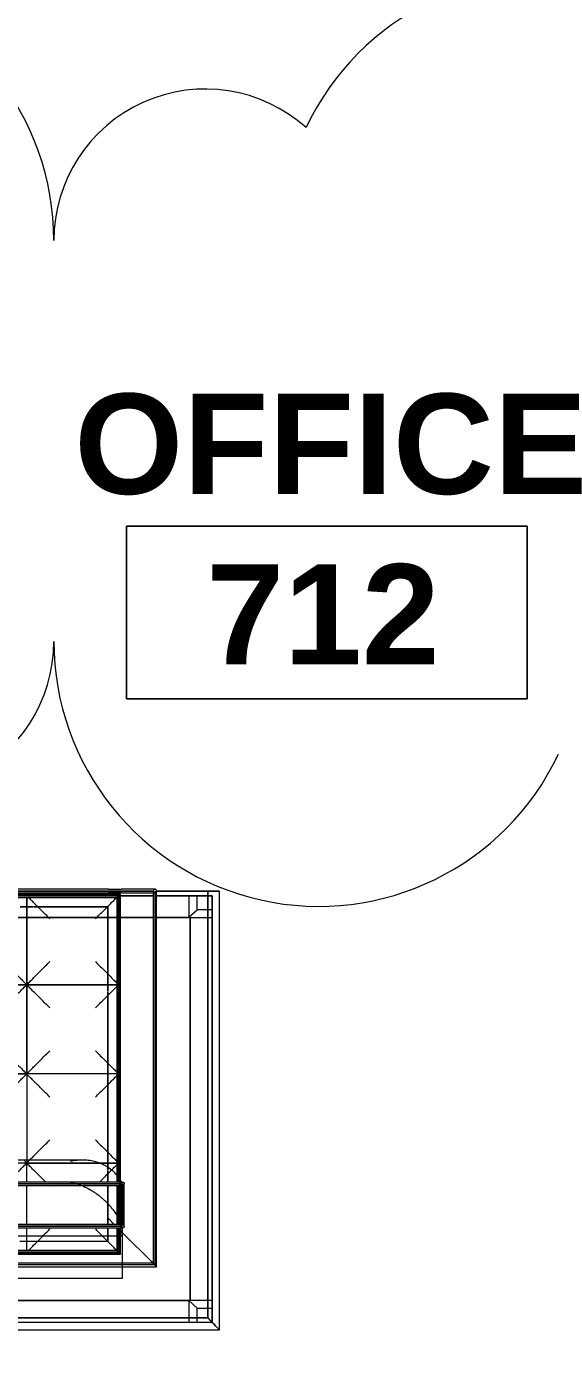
# Model space of a CAD drawing. Header units: inches. Extents: x -2349 to 1043, y -456 to 2193.
# Drawn here: x 796.8 to 844.3, y 285.7 to 405.7 of the extents above; entities that cross this region are included whole.
import ezdxf

# ---------------------------------------------------------------- set-up
doc = ezdxf.new("R2010")
doc.units = ezdxf.units.IN
doc.header["$MEASUREMENT"] = 0
doc.linetypes.add('Dash 1_16_', pattern=[0.125, 0.0625, -0.0625])
for name, color, linetype, lineweight in [('A-AREA-IDEN', 2, 'Continuous', 9), ('A-DETL', 90, 'Continuous', 9), ('G-ANNO-REVC', 71, 'Continuous', 9), ('I-FURN', 30, 'Continuous', 9)]:
    doc.layers.add(name, color=color, linetype=linetype, lineweight=lineweight)
doc.styles.add('Swis721 Lt BT_B', font='', dxfattribs={"height": 9})
doc.styles.get('Swis721 Lt BT_B').set_extended_font_data('Swis721 Lt BT', bold=True)

# ---------------------------------------------------------------- blocks, each defined once
blk = doc.blocks.new('REVIT_SLU235C - REVIT_SLU235C-8105035-7TH FLOOR POWER _ SIGNAL')
at = {"layer": 'I-FURN'}
for p, q in [((37.17, 21.15), (-37.42, 21.15)), ((37.11, 21.1), (-37.36, 21.1)), ((-37.1, 20.84), (36.85, 20.84)), ((-36.5, 21), (36.36, 21)), ((36.36, 21), (-36.5, 21)), ((36.1, 21.57), (-36.24, 21.57)), ((-36.24, 21.41), (36.1, 21.41)), ((36.1, 21.41), (-36.24, 21.41)), ((-36.24, 21.25), (36.1, 21.25)), ((20.5, 21), (28.75, 21)), ((28.75, 21), (37, 21)), ((28.75, 13), (28.75, 20.85)), ((28.75, 20.85), (28.75, 13)), ((36.36, 21), (28.76, 21)), ((28.76, 20.99), (36.99, 20.99)), ((36.1, 21.41), (36.21, 21.41)), ((36.21, 21.41), (36.1, 21.41)), ((36.21, 21.41), (36.92, 21.41)), ((36.91, 21.41), (36.21, 21.41)), ((36.62, 21), (36.37, 21)), ((36.37, 21), (36.62, 21)), ((36.62, 21), (36.37, 21)), ((36.85, 21), (36.62, 21)), ((36.62, 21), (36.85, 21)), ((36.85, 21), (36.62, 21)), ((36.99, 21), (36.85, 21)), ((36.85, 21), (37, 21)), ((37, 21), (36.85, 21)), ((36.85, 20.84), (36.85, -4.13)), ((37.02, 21.41), (36.94, 21.41)), ((36.95, 21.41), (37.02, 21.41)), ((37, 20.99), (37, -4.35)), ((37, 20.99), (37, 13)), ((37.01, -4.36), (37.01, 21)), ((37.05, 21.41), (37.11, 21.41)), ((37.1, 21.41), (37.05, 21.41)), ((40.11, 21.41), (37.1, 21.41)), ((37.11, 21.41), (37.26, 21.41)), ((37.11, -4.68), (37.11, 21.1)), ((37.17, -4.59), (37.17, 21.15)), ((37.18, 21), (37.26, 21)), ((37.26, 21), (37.18, 21)), ((40.29, 21.57), (37.26, 21.57)), ((37.26, 21.41), (40.11, 21.41)), ((37.26, 21.25), (40.23, 21.25)), ((37.26, 21), (40.11, 21)), ((40.11, 21), (37.26, 21)), ((40.1, 21.38), (40.1, -12)), ((40.26, 21.41), (40.26, -12.16)), ((40.41, 21.41), (45.02, 21.41)), ((45.02, 21.41), (40.41, 21.41)), ((40.41, 21), (45.4, 21)), ((43.33, 21), (40.41, 21)), ((40.42, -12.32), (40.42, 21.44)), ((44.07, 21), (43.33, 21)), ((43.33, 21), (43.33, 19.06)), ((45.4, 21), (44.07, 21)), ((44.07, 19.74), (44.07, 21)), ((46.03, 21.41), (45.02, 21.41)), ((45.02, 21.41), (46.03, 21.41)), ((45.02, 21.41), (45.02, -16.92)), ((45.02, -16.92), (45.02, 21.41)), ((45.4, 19.74), (45.4, 21)), ((45.4, 21), (45.4, -17.3)), ((46.08, -17.98), (46.08, 21.41)), ((28.16, 20.01), (29.37, 20.01)), ((29.37, 20.01), (28.16, 20.01)), ((29.41, 20.01), (36.01, 20.01)), ((36.01, 20.01), (29.41, 20.01)), ((36.03, 20.01), (36.03, 13.62)), ((36.03, 13.62), (36.03, 20.01)), ((43.33, 19.06), (44.07, 19.74)), ((45.4, 19.74), (44.07, 19.74)), ((45.4, 19.05), (45.4, 19.74)), ((-36.24, 19.05), (36.03, 19.05)), ((36.03, 19.05), (-36.24, 19.05)), ((36.03, 19.05), (36.35, 19.05)), ((36.35, 19.05), (36.03, 19.05)), ((36.38, 19.05), (36.6, 19.05)), ((36.6, 19.05), (36.38, 19.05)), ((36.62, 19.05), (36.83, 19.05)), ((36.83, 19.05), (36.62, 19.05)), ((37.18, 19.05), (37.25, 19.05)), ((37.25, 19.05), (37.18, 19.05)), ((37.26, 19.05), (40.11, 19.05)), ((40.11, 19.05), (37.26, 19.05)), ((40.41, 19.05), (43.33, 19.05)), ((43.45, 19.05), (40.41, 19.05)), ((43.33, 19.05), (43.45, 19.05)), ((43.45, 19.05), (43.45, -15.35)), ((43.45, -15.35), (43.45, 19.05)), ((43.45, 19.05), (45.4, 19.05)), ((45.4, -15.35), (45.4, 19.05)), ((36.03, 13.59), (36.03, 13)), ((36.03, 13), (36.03, 13.59)), ((20.5, 13), (28.75, 13)), ((28.75, 13), (20.5, 13)), ((28.75, 5), (28.75, 13)), ((28.75, 13), (36.86, 13)), ((28.75, 13), (28.75, 5)), ((36.86, 13), (28.75, 13)), ((36.03, 13), (36.03, 12.38)), ((36.03, 12.38), (36.03, 13)), ((36.03, 12.34), (36.03, 5.62)), ((36.03, 5.62), (36.03, 12.34)), ((37, 13), (37, 5)), ((28.75, 5), (20.5, 5)), ((20.5, 4.99), (28.75, 4.99)), ((36.87, 5), (28.75, 5)), ((28.75, 4.99), (28.75, -2.75)), ((28.75, 4.99), (28.75, -2.75)), ((36.87, 4.99), (28.75, 4.99)), ((36.03, 5.59), (36.03, 5)), ((36.03, 5), (36.03, 5.59)), ((36.03, 4.99), (36.03, 4.37)), ((36.03, 4.37), (36.03, 4.99)), ((37, -3.01), (37, 4.99)), ((36.03, 4.33), (36.03, -2.39)), ((36.03, -2.39), (36.03, 4.33)), ((33.75, -2.75), (16.04, -2.75)), ((28.75, -3.01), (20.5, -3.01)), ((28.75, -3.01), (20.5, -3.01)), ((28.75, -2.78), (28.75, -3.01)), ((28.75, -2.78), (28.75, -3.01)), ((28.75, -4.73), (28.75, -3.01)), ((28.75, -3.01), (34.96, -3.01)), ((28.75, -4.73), (28.75, -3.01)), ((34.96, -3.01), (28.75, -3.01)), ((34.99, -3.01), (35.21, -3.01)), ((35.2, -3.01), (34.99, -3.01)), ((36.86, -3.01), (35.2, -3.01)), ((35.21, -3.01), (36.86, -3.01)), ((36.03, -2.42), (36.03, -3.01)), ((36.03, -3.01), (36.03, -2.42)), ((36.03, -3.01), (36.03, -3.4)), ((36.03, -3.4), (36.03, -3.01)), ((36.03, -3.4), (36.03, -3.63)), ((36.03, -3.63), (36.03, -3.4)), ((37, -3.01), (37, -4.35)), ((37.23, -4.72), (17.1, -4.72)), ((36.03, -3.67), (36.03, -4.72)), ((36.03, -4.72), (36.03, -3.67)), ((36.85, -4.13), (36.85, -4.7)), ((37, -4.35), (37, -4.72)), ((37, -4.35), (37, -4.72)), ((37.01, -4.72), (37.01, -4.36)), ((37.11, -5.08), (37.11, -4.68)), ((37.17, -4.72), (37.17, -4.59)), ((37.37, -4.72), (37.23, -4.72)), ((12.6, -4.87), (37.19, -4.87)), ((37.18, -4.88), (12.6, -4.88)), ((15.93, -5.03), (33.82, -5.03)), ((28.75, -5.08), (28.75, -5.02)), ((28.75, -5.08), (28.75, -5.02)), ((28.75, -8.53), (28.75, -5.1)), ((28.75, -8.53), (28.75, -5.1)), ((33.86, -5.03), (37.19, -5.03)), ((36.03, -5.02), (36.03, -7.57)), ((36.03, -7.57), (36.03, -5.02)), ((36.85, -5.02), (36.85, -8.53)), ((37, -5.02), (37, -8.53)), ((37, -5.02), (37, -8.53)), ((37.01, -8.53), (37.01, -5.02)), ((37.11, -8.53), (37.11, -5.08)), ((37.17, -8.53), (37.17, -5.02)), ((37.18, -4.91), (37.18, -8.65)), ((37.34, -8.53), (37.34, -4.88)), ((37.34, -8.53), (37.34, -4.88)), ((37.36, -4.87), (37.36, -8.53)), ((37.5, -8.71), (37.5, -4.84)), ((36.03, -7.6), (36.03, -8)), ((36.03, -8.53), (36.03, -7.6)), ((36.03, -8), (36.03, -8.27)), ((36.03, -8.27), (36.03, -8.52)), ((12.41, -8.84), (37.37, -8.84)), ((37.31, -8.52), (12.48, -8.52)), ((37.36, -8.68), (12.6, -8.68)), ((12.6, -8.68), (37.34, -8.68)), ((27.42, -9.56), (30.06, -9.56)), ((28.75, -9.74), (28.75, -8.83)), ((28.75, -9.74), (28.75, -8.83)), ((30.08, -9.56), (35.65, -9.56)), ((35.67, -9.56), (36.03, -9.56)), ((36.03, -8.83), (36.03, -8.94)), ((36.03, -9.74), (36.03, -8.83)), ((36.03, -8.94), (36.03, -9.08)), ((36.03, -9.08), (36.03, -10.04)), ((36.04, -9.56), (36.86, -9.56)), ((36.85, -8.83), (36.85, -9.8)), ((37, -8.83), (37, -9.74)), ((37, -8.83), (37, -9.74)), ((37.01, -8.91), (37.01, -8.83)), ((37.01, -9.08), (37.01, -8.94)), ((37.01, -11.02), (37.01, -9.08)), ((37.11, -10.11), (37.11, -8.83)), ((37.16, -9.56), (37.34, -9.56)), ((37.17, -9.8), (37.17, -8.83)), ((37.34, -9.24), (37.26, -9.16)), ((37.34, -9.56), (37.34, -8.83)), ((37.34, -8.83), (37.34, -13.37)), ((40.11, -12.01), (37.34, -9.24)), ((37.34, -9.56), (37.34, -11.27)), ((28.13, -10.04), (29.34, -10.04)), ((28.13, -10.04), (29.34, -10.04)), ((28.75, -10.87), (28.75, -9.74)), ((28.75, -10.87), (28.75, -9.74)), ((29.37, -10.04), (36.02, -10.04)), ((29.37, -10.04), (36.02, -10.04)), ((36.03, -10.04), (36.03, -9.74)), ((36.85, -9.8), (36.85, -10.86)), ((37, -9.74), (37, -11.01)), ((37, -9.74), (37, -11.01)), ((37.11, -11.13), (37.11, -10.11)), ((37.17, -11.18), (37.17, -9.8)), ((36.85, -10.86), (12.45, -10.86)), ((37, -11.01), (12.45, -11.01)), ((12.45, -11.02), (37.01, -11.02)), ((12.45, -11.13), (37.11, -11.13)), ((12.45, -11.18), (37.17, -11.18)), ((28.75, -11.01), (20.5, -11.01)), ((37, -11.01), (28.75, -11.01)), ((37.34, -11.27), (37.34, -12.01)), ((37.34, -12), (12.45, -12)), ((37.34, -12.16), (12.45, -12.16)), ((12.45, -12.32), (37.34, -12.32)), ((40.1, -12), (37.34, -12)), ((40.26, -12.16), (37.34, -12.16)), ((37.34, -12.25), (37.34, -13.37)), ((37.34, -12.32), (40.42, -12.32)), ((37.34, -13.37), (12.45, -13.37)), ((43.45, -15.35), (-43.59, -15.35)), ((-43.47, -15.35), (43.33, -15.35)), ((43.45, -15.35), (43.33, -15.35)), ((43.33, -15.36), (43.33, -17.3)), ((44.07, -16.04), (43.33, -15.36)), ((45.02, -15.35), (43.45, -15.35)), ((45.4, -15.35), (45.04, -15.35)), ((45.4, -16.04), (45.4, -15.35)), ((44.07, -16.04), (44.13, -16.04)), ((44.07, -17.3), (44.07, -16.04)), ((44.13, -16.04), (45.02, -16.04)), ((45.03, -16.04), (45.4, -16.04)), ((45.4, -17.3), (45.4, -16.04)), ((-46.22, -17.98), (46.08, -17.98)), ((-45.54, -17.3), (45.4, -17.3)), ((45.02, -16.92), (-45.16, -16.92)), ((-45.16, -16.92), (45.02, -16.92)), ((-43.47, -17.3), (43.33, -17.3)), ((43.33, -17.3), (44.07, -17.3)), ((44.07, -17.3), (45.4, -17.3))]:
    blk.add_line(p, q, dxfattribs=at)
at = {"layer": 'I-FURN', "flags": 128}
for points in [[(36.1, 21.57), (36.14, 21.57), (36.19, 21.57), (36.24, 21.57), (36.29, 21.57), (36.33, 21.57), (36.38, 21.57), (36.42, 21.57), (36.47, 21.57), (36.51, 21.57), (36.56, 21.57), (36.6, 21.57), (36.64, 21.57), (36.68, 21.57), (36.72, 21.57), (36.76, 21.57), (36.8, 21.57), (36.84, 21.57), (36.88, 21.57), (36.91, 21.57), (36.94, 21.57), (36.98, 21.57), (37.01, 21.57), (37.04, 21.57), (37.07, 21.57), (37.09, 21.57), (37.12, 21.57), (37.14, 21.57), (37.16, 21.57), (37.18, 21.57), (37.2, 21.57), (37.21, 21.57), (37.23, 21.57), (37.24, 21.57), (37.25, 21.57), (37.26, 21.57)], [(37.26, 21.25), (37.25, 21.25), (37.24, 21.25), (37.22, 21.25), (37.21, 21.25), (37.19, 21.25), (37.17, 21.25), (37.15, 21.25), (37.13, 21.25), (37.1, 21.25), (37.08, 21.25), (37.05, 21.25), (37.02, 21.25), (36.99, 21.25), (36.96, 21.25), (36.93, 21.25), (36.89, 21.25), (36.86, 21.25), (36.82, 21.25), (36.78, 21.25), (36.74, 21.25), (36.7, 21.25), (36.66, 21.25), (36.62, 21.25), (36.58, 21.25), (36.53, 21.25), (36.49, 21.25), (36.45, 21.25), (36.4, 21.25), (36.35, 21.25), (36.31, 21.25), (36.26, 21.25), (36.21, 21.25), (36.17, 21.25), (36.12, 21.25), (36.1, 21.25)]]:
    blk.add_lwpolyline(points, dxfattribs=at)
at = {"layer": 'I-FURN'}
for points, knots in [([(30.83, 18.92), (30.7, 19.05), (30.45, 19.31), (29.95, 19.8), (29.47, 20.28), (29.09, 20.66), (28.93, 20.82), (28.88, 20.87)], [0, 0, 0, 0, 0.1666667, 0.3333333, 0.6666667, 0.8333333, 0.9264361, 0.9264361, 0.9264361, 0.9264361]), ([(34.92, 18.92), (35.05, 19.05), (35.3, 19.3), (35.8, 19.8), (36.28, 20.28), (36.66, 20.66), (36.82, 20.82), (36.87, 20.88)], [0, 0, 0, 0, 0.1666667, 0.3333333, 0.6666667, 0.8333333, 0.9264361, 0.9264361, 0.9264361, 0.9264361]), ([(36.85, 20.84), (36.85, 20.84), (36.85, 20.84), (36.86, 20.85), (36.87, 20.86), (36.87, 20.86)], [0.5, 0.5, 0.5, 0.5, 0.5833333, 0.625, 0.6666667, 0.6666667, 0.6666667, 0.6666667]), ([(36.87, 20.86), (36.87, 20.86), (36.86, 20.85), (36.85, 20.84), (36.85, 20.84), (36.85, 20.84)], [0.3333333, 0.3333333, 0.3333333, 0.3333333, 0.375, 0.4166667, 0.5, 0.5, 0.5, 0.5]), ([(36.87, 20.86), (36.88, 20.86), (36.88, 20.87), (36.89, 20.88), (36.9, 20.89), (36.91, 20.9), (36.93, 20.92), (36.94, 20.93), (36.95, 20.94), (36.97, 20.96), (36.99, 20.98), (37.01, 21)], [0.6666667, 0.6666667, 0.6666667, 0.6666667, 0.7083333, 0.7291667, 0.75, 0.7916667, 0.8333333, 0.8541667, 0.875, 0.9166667, 1, 1, 1, 1]), ([(37.01, 21), (36.99, 20.98), (36.97, 20.96), (36.95, 20.94), (36.93, 20.92), (36.92, 20.91), (36.91, 20.9), (36.9, 20.89), (36.89, 20.88), (36.88, 20.87), (36.88, 20.86), (36.87, 20.86)], [0, 0, 0, 0, 0.0833333, 0.125, 0.1666667, 0.1875, 0.2083333, 0.25, 0.2708333, 0.2916667, 0.3333333, 0.3333333, 0.3333333, 0.3333333]), ([(37.17, 21.15), (37.17, 21.15), (37.16, 21.15), (37.15, 21.14), (37.15, 21.13), (37.14, 21.12), (37.13, 21.12), (37.12, 21.11), (37.1, 21.09), (37.09, 21.08), (37.08, 21.07), (37.07, 21.05), (37.04, 21.03), (37.02, 21.01), (37.01, 21)], [0.5, 0.5, 0.5, 0.5, 0.5833333, 0.625, 0.6666667, 0.7083333, 0.7291667, 0.75, 0.7916667, 0.8333333, 0.8541667, 0.875, 0.9166667, 1, 1, 1, 1]), ([(37.05, 21.04), (37.06, 21.04), (37.07, 21.06), (37.08, 21.07), (37.1, 21.08), (37.11, 21.1), (37.12, 21.11), (37.13, 21.12), (37.14, 21.12), (37.15, 21.13), (37.15, 21.14), (37.16, 21.15), (37.17, 21.15), (37.17, 21.15)], [0.0833333, 0.0833333, 0.0833333, 0.0833333, 0.125, 0.1666667, 0.1875, 0.2083333, 0.25, 0.2708333, 0.2916667, 0.3333333, 0.375, 0.4166667, 0.5, 0.5, 0.5, 0.5]), ([(40.42, 21.44), (40.42, 21.45), (40.41, 21.47), (40.4, 21.5), (40.4, 21.51), (40.39, 21.52), (40.38, 21.53), (40.37, 21.54), (40.35, 21.55), (40.33, 21.56), (40.3, 21.57), (40.27, 21.56), (40.24, 21.56), (40.22, 21.55), (40.2, 21.54), (40.19, 21.53), (40.18, 21.52), (40.17, 21.52), (40.15, 21.5), (40.14, 21.49), (40.13, 21.48), (40.12, 21.46), (40.12, 21.45), (40.11, 21.44), (40.1, 21.41), (40.1, 21.39), (40.1, 21.38)], [0, 0, 0, 0, 0.083333, 0.125, 0.166667, 0.1875, 0.208333, 0.25, 0.291667, 0.333333, 0.416667, 0.5, 0.541667, 0.583333, 0.625, 0.645833, 0.666667, 0.708333, 0.729167, 0.75, 0.791667, 0.833333, 0.854167, 0.875, 0.916667, 1, 1, 1, 1]), ([(40.1, 21.38), (40.1, 21.36), (40.1, 21.34), (40.11, 21.32), (40.12, 21.31), (40.13, 21.3), (40.14, 21.29), (40.15, 21.28), (40.16, 21.27), (40.19, 21.26), (40.21, 21.25), (40.23, 21.25), (40.23, 21.25)], [0, 0, 0, 0, 0.0833333, 0.125, 0.1666667, 0.1875, 0.2083333, 0.25, 0.2916667, 0.3333333, 0.4166667, 0.4388889, 0.4388889, 0.4388889, 0.4388889]), ([(40.23, 21.25), (40.24, 21.25), (40.26, 21.25), (40.28, 21.26), (40.29, 21.26), (40.3, 21.27)], [0.4388889, 0.4388889, 0.4388889, 0.4388889, 0.5, 0.5416667, 0.5833333, 0.5833333, 0.5833333, 0.5833333]), ([(40.3, 21.27), (40.31, 21.27), (40.32, 21.27), (40.33, 21.28), (40.33, 21.29), (40.34, 21.29)], [0.58333333, 0.58333333, 0.58333333, 0.58333333, 0.625, 0.64583333, 0.66666667, 0.66666667, 0.66666667, 0.66666667]), ([(40.34, 21.29), (40.34, 21.29), (40.35, 21.3), (40.36, 21.31), (40.37, 21.32), (40.38, 21.34), (40.39, 21.35), (40.4, 21.37), (40.41, 21.38), (40.41, 21.39), (40.41, 21.4)], [0.6666667, 0.6666667, 0.6666667, 0.6666667, 0.7083333, 0.7291667, 0.75, 0.7916667, 0.8333333, 0.8541667, 0.875, 0.9166667, 0.9166667, 0.9166667, 0.9166667]), ([(26.67, 15.08), (26.8, 14.95), (27.05, 14.7), (27.55, 14.21), (28.03, 13.72), (28.46, 13.3), (28.66, 13.1), (28.75, 13)], [0, 0, 0, 0, 0.166667, 0.333333, 0.666667, 0.833333, 1, 1, 1, 1]), ([(28.75, 13), (28.85, 13.1), (29.05, 13.29), (29.47, 13.73), (29.95, 14.2), (30.45, 14.7), (30.7, 14.96), (30.83, 15.08)], [-1, -1, -1, -1, -0.833333, -0.666667, -0.333333, -0.166667, 0, 0, 0, 0]), ([(34.92, 15.08), (35.05, 14.95), (35.3, 14.7), (35.8, 14.21), (36.28, 13.72), (36.66, 13.34), (36.82, 13.18), (36.88, 13.12)], [0, 0, 0, 0, 0.1666667, 0.3333333, 0.6666667, 0.8333333, 0.9305365, 0.9305365, 0.9305365, 0.9305365]), ([(26.67, 10.92), (26.8, 11.04), (27.05, 11.3), (27.55, 11.8), (28.03, 12.27), (28.45, 12.71), (28.65, 12.9), (28.75, 13)], [0, 0, 0, 0, 0.166667, 0.333333, 0.666667, 0.833333, 1, 1, 1, 1]), ([(30.83, 10.92), (30.7, 11.05), (30.45, 11.3), (29.95, 11.79), (29.47, 12.28), (29.04, 12.7), (28.84, 12.9), (28.75, 13)], [0, 0, 0, 0, 0.166667, 0.333333, 0.666667, 0.833333, 1, 1, 1, 1]), ([(34.92, 10.92), (35.05, 11.04), (35.3, 11.3), (35.8, 11.8), (36.28, 12.27), (36.66, 12.66), (36.82, 12.82), (36.88, 12.88)], [0, 0, 0, 0, 0.1666667, 0.3333333, 0.6666667, 0.8333333, 0.9305365, 0.9305365, 0.9305365, 0.9305365]), ([(26.67, 7.08), (26.8, 6.95), (27.05, 6.69), (27.55, 6.2), (28.03, 5.72), (28.46, 5.29), (28.66, 5.09), (28.75, 5)], [0, 0, 0, 0, 0.166667, 0.333333, 0.666667, 0.833333, 1, 1, 1, 1]), ([(28.75, 5), (28.85, 5.09), (29.05, 5.29), (29.47, 5.72), (29.95, 6.2), (30.45, 6.7), (30.7, 6.95), (30.83, 7.08)], [-1, -1, -1, -1, -0.833333, -0.666667, -0.333333, -0.166667, 0, 0, 0, 0]), ([(34.92, 7.08), (35.05, 6.95), (35.3, 6.69), (35.8, 6.2), (36.28, 5.72), (36.66, 5.34), (36.82, 5.18), (36.88, 5.12)], [0, 0, 0, 0, 0.1666667, 0.3333333, 0.6666667, 0.8333333, 0.9305365, 0.9305365, 0.9305365, 0.9305365]), ([(26.67, 2.91), (26.8, 3.04), (27.05, 3.29), (27.55, 3.79), (28.03, 4.27), (28.45, 4.7), (28.65, 4.9), (28.75, 4.99)], [0, 0, 0, 0, 0.166667, 0.333333, 0.666667, 0.833333, 1, 1, 1, 1]), ([(30.83, 2.91), (30.7, 3.04), (30.45, 3.3), (29.95, 3.79), (29.47, 4.27), (29.04, 4.7), (28.84, 4.9), (28.75, 4.99)], [0, 0, 0, 0, 0.166667, 0.333333, 0.666667, 0.833333, 1, 1, 1, 1]), ([(34.92, 2.91), (35.05, 3.04), (35.3, 3.29), (35.8, 3.79), (36.28, 4.27), (36.66, 4.65), (36.82, 4.81), (36.88, 4.87)], [0, 0, 0, 0, 0.1666667, 0.3333333, 0.6666667, 0.8333333, 0.9305365, 0.9305365, 0.9305365, 0.9305365]), ([(29, -2.76), (29.02, -2.74), (29.14, -2.63), (29.47, -2.28), (29.95, -1.81), (30.45, -1.31), (30.7, -1.05), (30.83, -0.93)], [-0.859117, -0.859117, -0.859117, -0.859117, -0.8333333, -0.6666667, -0.3333333, -0.1666667, 0, 0, 0, 0]), ([(34.92, -0.93), (35.05, -1.06), (35.3, -1.31), (35.8, -1.81), (36.28, -2.29), (36.66, -2.67), (36.82, -2.83), (36.88, -2.89)], [0, 0, 0, 0, 0.1666667, 0.3333333, 0.6666667, 0.8333333, 0.9305365, 0.9305365, 0.9305365, 0.9305365]), ([(27.04, -4.73), (27.04, -4.72), (27.17, -4.59), (27.55, -4.21), (28.03, -3.74), (28.45, -3.31), (28.65, -3.11), (28.75, -3.01)], [0.162329, 0.162329, 0.162329, 0.162329, 0.1666667, 0.3333333, 0.6666667, 0.8333333, 1, 1, 1, 1]), ([(30.46, -4.72), (30.46, -4.72), (30.33, -4.59), (29.95, -4.22), (29.47, -3.74), (29.04, -3.31), (28.84, -3.11), (28.75, -3.01)], [0.1638318, 0.1638318, 0.1638318, 0.1638318, 0.1666667, 0.3333333, 0.6666667, 0.8333333, 1, 1, 1, 1]), ([(37.28, -4.72), (37.22, -4.62), (37.06, -4.36), (36.77, -3.99), (36.39, -3.63), (36.03, -3.37), (35.72, -3.2), (35.48, -3.09), (35.22, -2.99), (34.96, -2.91), (34.7, -2.84), (34.33, -2.77), (33.86, -2.74), (33.28, -2.76), (32.89, -2.82), (32.69, -2.86)], [-0.9687186, -0.9687186, -0.9687186, -0.9687186, -0.9, -0.8, -0.7, -0.6, -0.55, -0.5, -0.45, -0.4, -0.35, -0.3, -0.2, -0.1, 0, 0, 0, 0]), ([(36.38, -3.63), (36.49, -3.52), (36.66, -3.35), (36.82, -3.19), (36.88, -3.14)], [0.6666667, 0.6666667, 0.6666667, 0.6666667, 0.8333333, 0.9305365, 0.9305365, 0.9305365, 0.9305365]), ([(32.69, -4.73), (32.88, -4.77), (33.28, -4.87), (33.86, -5.09), (34.33, -5.33), (34.7, -5.55), (34.96, -5.72), (35.23, -5.92), (35.48, -6.12), (35.72, -6.33), (35.95, -6.56), (36.17, -6.8), (36.45, -7.13), (36.77, -7.56), (37.07, -8.06), (37.23, -8.38), (37.29, -8.52)], [0, 0, 0, 0, 0.1, 0.2, 0.3, 0.35, 0.4, 0.45, 0.5, 0.55, 0.6, 0.65, 0.7, 0.8, 0.9, 0.9717823, 0.9717823, 0.9717823, 0.9717823]), ([(35.3, -4.72), (35.3, -4.72), (35.43, -4.59), (35.79, -4.22), (36.13, -3.88), (36.35, -3.66)], [0.1650119, 0.1650119, 0.1650119, 0.1650119, 0.1666667, 0.3333333, 0.6528936, 0.6528936, 0.6528936, 0.6528936]), ([(37.18, -4.91), (37.18, -4.89), (37.18, -4.87), (37.19, -4.85), (37.2, -4.83), (37.21, -4.81), (37.22, -4.8), (37.23, -4.79), (37.24, -4.77), (37.25, -4.76), (37.26, -4.76)], [0, 0, 0, 0, 0.0833333, 0.125, 0.1666667, 0.2083333, 0.2291667, 0.25, 0.2916667, 0.3333333, 0.3333333, 0.3333333, 0.3333333]), ([(37.26, -4.76), (37.26, -4.76), (37.27, -4.75), (37.28, -4.75), (37.29, -4.74), (37.3, -4.73), (37.31, -4.73), (37.32, -4.73), (37.33, -4.72), (37.34, -4.72), (37.35, -4.72), (37.36, -4.72), (37.37, -4.72), (37.38, -4.72), (37.39, -4.72), (37.4, -4.72), (37.41, -4.72), (37.42, -4.73), (37.43, -4.73), (37.44, -4.73), (37.45, -4.74), (37.46, -4.75), (37.47, -4.76), (37.47, -4.77), (37.48, -4.79), (37.49, -4.81), (37.5, -4.83), (37.5, -4.84)], [0.3333333, 0.3333333, 0.3333333, 0.3333333, 0.3541667, 0.375, 0.3958333, 0.4166667, 0.4375, 0.4583333, 0.4791667, 0.5, 0.5208333, 0.5416667, 0.5625, 0.5833333, 0.6041667, 0.625, 0.6458333, 0.6666667, 0.6875, 0.7083333, 0.75, 0.7708333, 0.7916667, 0.8333333, 0.875, 0.9166667, 1, 1, 1, 1]), ([(37.23, -5.01), (37.22, -5.01), (37.22, -5), (37.21, -4.99), (37.2, -4.98), (37.19, -4.96), (37.18, -4.94), (37.18, -4.92), (37.18, -4.91)], [0.75, 0.75, 0.75, 0.75, 0.7708333, 0.7916667, 0.8333333, 0.875, 0.9166667, 1, 1, 1, 1]), ([(37.31, -5.03), (37.3, -5.03), (37.3, -5.03), (37.29, -5.03), (37.28, -5.03), (37.27, -5.03), (37.26, -5.02), (37.25, -5.02), (37.24, -5.02), (37.23, -5.01), (37.23, -5.01)], [0.5666667, 0.5666667, 0.5666667, 0.5666667, 0.5833333, 0.6041667, 0.625, 0.6458333, 0.6666667, 0.6875, 0.7083333, 0.75, 0.75, 0.75, 0.75]), ([(37.34, -5.03), (37.33, -5.03), (37.33, -5.03), (37.32, -5.03), (37.31, -5.03), (37.31, -5.03), (37.31, -5.03)], [0.5, 0.5, 0.5, 0.5, 0.52083333, 0.54166667, 0.5625, 0.56666667, 0.56666667, 0.56666667, 0.56666667]), ([(37.5, -4.84), (37.5, -4.86), (37.49, -4.88), (37.48, -4.9), (37.47, -4.92), (37.47, -4.94), (37.46, -4.95), (37.45, -4.96), (37.43, -4.98), (37.42, -4.99), (37.41, -5), (37.4, -5), (37.39, -5.01), (37.38, -5.02), (37.37, -5.02), (37.36, -5.02), (37.35, -5.03), (37.34, -5.03), (37.34, -5.03)], [0, 0, 0, 0, 0.0833333, 0.125, 0.1666667, 0.2083333, 0.2291667, 0.25, 0.2916667, 0.3333333, 0.3541667, 0.375, 0.3958333, 0.4166667, 0.4375, 0.4583333, 0.4791667, 0.5, 0.5, 0.5, 0.5]), ([(36.62, -8.52), (36.58, -8.48), (36.5, -8.4), (36.42, -8.32), (36.38, -8.28)], [0.6666667, 0.6666667, 0.6666667, 0.6666667, 0.75, 0.8244918, 0.8244918, 0.8244918, 0.8244918]), ([(29.9, -9.87), (29.96, -9.81), (30.14, -9.63), (30.45, -9.31), (30.7, -9.06), (30.83, -8.93)], [-0.4161594, -0.4161594, -0.4161594, -0.4161594, -0.3333333, -0.1666667, 0, 0, 0, 0]), ([(34.92, -8.93), (35.05, -9.06), (35.3, -9.32), (35.61, -9.63), (35.79, -9.81), (35.85, -9.87)], [0, 0, 0, 0, 0.1666667, 0.3333333, 0.4161594, 0.4161594, 0.4161594, 0.4161594]), ([(37.18, -8.65), (37.18, -8.63), (37.18, -8.61), (37.19, -8.59), (37.2, -8.58), (37.21, -8.56), (37.22, -8.55), (37.22, -8.55), (37.23, -8.55)], [0, 0, 0, 0, 0.0833333, 0.125, 0.1666667, 0.2083333, 0.2291667, 0.25, 0.25, 0.25, 0.25]), ([(37.26, -8.8), (37.26, -8.8), (37.25, -8.79), (37.24, -8.78), (37.23, -8.77), (37.22, -8.76), (37.21, -8.75), (37.21, -8.74), (37.2, -8.73)], [0.6666667, 0.6666667, 0.6666667, 0.6666667, 0.6875, 0.7083333, 0.75, 0.7708333, 0.7916667, 0.8333333, 0.8333333, 0.8333333, 0.8333333]), ([(37.3, -8.52), (37.3, -8.52), (37.31, -8.52), (37.32, -8.52), (37.33, -8.52), (37.34, -8.53), (37.35, -8.53), (37.36, -8.53), (37.37, -8.54), (37.38, -8.54), (37.39, -8.55), (37.4, -8.55), (37.41, -8.56), (37.42, -8.56), (37.43, -8.57), (37.44, -8.58), (37.45, -8.59), (37.46, -8.6), (37.47, -8.62), (37.47, -8.63), (37.48, -8.65), (37.49, -8.68), (37.5, -8.7), (37.5, -8.71)], [0.4166667, 0.4166667, 0.4166667, 0.4166667, 0.4375, 0.4583333, 0.4791667, 0.5, 0.5208333, 0.5416667, 0.5625, 0.5833333, 0.6041667, 0.625, 0.6458333, 0.6666667, 0.6875, 0.7083333, 0.75, 0.7708333, 0.7916667, 0.8333333, 0.875, 0.9166667, 1, 1, 1, 1]), ([(37.37, -8.84), (37.37, -8.84), (37.37, -8.84), (37.36, -8.84), (37.35, -8.84), (37.34, -8.84), (37.34, -8.83)], [0.43333333, 0.43333333, 0.43333333, 0.43333333, 0.4375, 0.45833333, 0.47916667, 0.5, 0.5, 0.5, 0.5]), ([(37.5, -8.71), (37.5, -8.73), (37.49, -8.75), (37.48, -8.77), (37.47, -8.79), (37.47, -8.8), (37.46, -8.81), (37.45, -8.81), (37.43, -8.82), (37.42, -8.83), (37.41, -8.83), (37.4, -8.84), (37.39, -8.84), (37.38, -8.84), (37.37, -8.84), (37.37, -8.84)], [0, 0, 0, 0, 0.0833333, 0.125, 0.1666667, 0.2083333, 0.2291667, 0.25, 0.2916667, 0.3333333, 0.3541667, 0.375, 0.3958333, 0.4166667, 0.4333333, 0.4333333, 0.4333333, 0.4333333]), ([(28.87, -10.89), (28.93, -10.84), (29.09, -10.68), (29.42, -10.34), (29.72, -10.05), (29.9, -9.87)], [-0.9303545, -0.9303545, -0.9303545, -0.9303545, -0.8333333, -0.6666667, -0.4161594, -0.4161594, -0.4161594, -0.4161594]), ([(35.85, -9.87), (36.04, -10.05), (36.33, -10.35), (36.66, -10.68), (36.82, -10.83), (36.88, -10.89)], [0.4161594, 0.4161594, 0.4161594, 0.4161594, 0.6666667, 0.8333333, 0.9303545, 0.9303545, 0.9303545, 0.9303545]), ([(36.9, -10.91), (36.89, -10.91), (36.89, -10.9), (36.88, -10.9), (36.88, -10.89), (36.87, -10.89)], [-0.75, -0.75, -0.75, -0.75, -0.72916667, -0.70833333, -0.66666667, -0.66666667, -0.66666667, -0.66666667]), ([(36.87, -10.89), (36.88, -10.89), (36.88, -10.9), (36.89, -10.9), (36.9, -10.91), (36.91, -10.92), (36.92, -10.93), (36.93, -10.95), (36.95, -10.96), (36.97, -10.99), (36.99, -11.01), (37.01, -11.02)], [-0.3333333, -0.3333333, -0.3333333, -0.3333333, -0.2916667, -0.2708333, -0.25, -0.2083333, -0.1875, -0.1666667, -0.125, -0.0833333, 0, 0, 0, 0]), ([(36.93, -10.94), (36.93, -10.94), (36.92, -10.93), (36.91, -10.92), (36.9, -10.92), (36.9, -10.91)], [-0.83333333, -0.83333333, -0.83333333, -0.83333333, -0.8125, -0.79166667, -0.75, -0.75, -0.75, -0.75]), ([(37.01, -11.02), (36.99, -11.01), (36.97, -10.99), (36.95, -10.96), (36.94, -10.95), (36.93, -10.94)], [-1, -1, -1, -1, -0.9166667, -0.875, -0.8333333, -0.8333333, -0.8333333, -0.8333333]), ([(37.01, -11.02), (37.02, -11.04), (37.04, -11.06), (37.07, -11.08), (37.08, -11.1), (37.1, -11.11), (37.11, -11.12), (37.12, -11.13), (37.13, -11.14), (37.14, -11.15), (37.15, -11.16), (37.15, -11.17), (37.16, -11.17), (37.16, -11.17)], [-1, -1, -1, -1, -0.9166667, -0.875, -0.8333333, -0.8125, -0.7916667, -0.75, -0.7291667, -0.7083333, -0.6666667, -0.625, -0.5833333, -0.5833333, -0.5833333, -0.5833333]), ([(37.12, -11.13), (37.11, -11.13), (37.11, -11.12), (37.1, -11.11), (37.08, -11.1), (37.07, -11.08), (37.06, -11.07), (37.05, -11.06)], [-0.25, -0.25, -0.25, -0.25, -0.2083333, -0.1875, -0.1666667, -0.125, -0.0833333, -0.0833333, -0.0833333, -0.0833333]), ([(37.14, -11.16), (37.14, -11.16), (37.14, -11.15), (37.13, -11.14), (37.12, -11.14), (37.12, -11.13)], [-0.33333333, -0.33333333, -0.33333333, -0.33333333, -0.29166667, -0.27083333, -0.25, -0.25, -0.25, -0.25]), ([(37.17, -11.18), (37.17, -11.18), (37.16, -11.18), (37.15, -11.17), (37.15, -11.16), (37.14, -11.16)], [-0.5, -0.5, -0.5, -0.5, -0.4166667, -0.375, -0.3333333, -0.3333333, -0.3333333, -0.3333333]), ([(40.42, -12.32), (40.42, -12.32), (40.41, -12.32), (40.4, -12.31), (40.4, -12.3), (40.39, -12.29), (40.38, -12.28), (40.37, -12.27), (40.35, -12.26), (40.34, -12.24), (40.33, -12.23), (40.32, -12.22), (40.31, -12.21), (40.3, -12.2), (40.29, -12.19), (40.28, -12.18), (40.27, -12.17), (40.26, -12.16), (40.25, -12.15), (40.24, -12.14), (40.23, -12.13), (40.22, -12.12), (40.21, -12.11), (40.2, -12.1), (40.19, -12.09), (40.18, -12.08), (40.17, -12.07), (40.16, -12.06), (40.15, -12.05), (40.14, -12.04), (40.13, -12.03), (40.12, -12.02), (40.11, -12.02), (40.1, -12.01), (40.1, -12), (40.1, -12)], [0, 0, 0, 0, 0.083333, 0.125, 0.166667, 0.208333, 0.229167, 0.25, 0.291667, 0.333333, 0.354167, 0.375, 0.395833, 0.416667, 0.4375, 0.458333, 0.479167, 0.5, 0.520833, 0.541667, 0.5625, 0.583333, 0.604167, 0.625, 0.645833, 0.666667, 0.6875, 0.708333, 0.75, 0.770833, 0.791667, 0.833333, 0.875, 0.916667, 1, 1, 1, 1]), ([(40.1, -12), (40.1, -12), (40.1, -12.01), (40.11, -12.02), (40.12, -12.02), (40.12, -12.03)], [0, 0, 0, 0, 0.0833333, 0.125, 0.1666667, 0.1666667, 0.1666667, 0.1666667]), ([(40.12, -12.03), (40.13, -12.03), (40.13, -12.03), (40.14, -12.04), (40.15, -12.05), (40.16, -12.07), (40.17, -12.08), (40.18, -12.08)], [0.1666667, 0.1666667, 0.1666667, 0.1666667, 0.2083333, 0.2291667, 0.25, 0.2916667, 0.3333333, 0.3333333, 0.3333333, 0.3333333]), ([(40.34, -12.24), (40.34, -12.24), (40.35, -12.25), (40.36, -12.26), (40.37, -12.27), (40.37, -12.27)], [0.66666667, 0.66666667, 0.66666667, 0.66666667, 0.6875, 0.70833333, 0.75, 0.75, 0.75, 0.75]), ([(40.37, -12.27), (40.37, -12.28), (40.38, -12.28), (40.39, -12.29), (40.39, -12.29), (40.4, -12.3)], [0.75, 0.75, 0.75, 0.75, 0.77083333, 0.79166667, 0.83333333, 0.83333333, 0.83333333, 0.83333333]), ([(40.4, -12.3), (40.4, -12.3), (40.4, -12.31), (40.41, -12.32), (40.42, -12.32), (40.42, -12.32)], [0.8333333, 0.8333333, 0.8333333, 0.8333333, 0.875, 0.9166667, 1, 1, 1, 1])]:
    blk.add_open_spline(points, degree=3, knots=knots, dxfattribs=at)
for points in [[(37.01, 21), (37.02, 21.01), (37.04, 21.02), (37.05, 21.04)], [(40.41, 21.4), (40.41, 21.41), (40.42, 21.42), (40.42, 21.44)], [(28.54, -2.79), (28.61, -2.87), (28.68, -2.94), (28.75, -3.01)], [(28.75, -3.01), (28.82, -2.94), (28.89, -2.87), (28.97, -2.79)], [(37.34, -4.84), (37.33, -4.82), (37.32, -4.8), (37.31, -4.78)], [(30.83, -5.1), (30.81, -5.07), (30.78, -5.05), (30.76, -5.02)], [(34.92, -5.1), (34.92, -5.09), (34.93, -5.09), (34.93, -5.08)], [(36.37, -8.27), (36.28, -8.18), (36.19, -8.09), (36.1, -8)], [(37.19, -8.69), (37.18, -8.68), (37.18, -8.66), (37.18, -8.65)], [(37.26, -9.16), (37.24, -9.14), (37.21, -9.11), (37.18, -9.08)], [(37.2, -8.73), (37.2, -8.72), (37.19, -8.71), (37.19, -8.7), (37.19, -8.69)], [(37.23, -8.55), (37.23, -8.54), (37.24, -8.54), (37.25, -8.53), (37.26, -8.53)], [(37.26, -8.53), (37.26, -8.53), (37.27, -8.53), (37.28, -8.53), (37.29, -8.52), (37.29, -8.52), (37.3, -8.52)], [(37.34, -8.83), (37.33, -8.83), (37.33, -8.83), (37.32, -8.83), (37.31, -8.83), (37.3, -8.82), (37.29, -8.82), (37.28, -8.81), (37.27, -8.8), (37.26, -8.8), (37.26, -8.8)], [(36.86, -10.87), (36.85, -10.87), (36.85, -10.86), (36.85, -10.86)], [(36.85, -10.86), (36.85, -10.86), (36.85, -10.87), (36.86, -10.87)], [(36.87, -10.89), (36.87, -10.88), (36.86, -10.88), (36.86, -10.87), (36.86, -10.87)], [(36.86, -10.87), (36.86, -10.87), (36.86, -10.88), (36.87, -10.88), (36.87, -10.89)], [(37.05, -11.06), (37.04, -11.05), (37.02, -11.04), (37.01, -11.02)], [(37.16, -11.17), (37.16, -11.18), (37.17, -11.18), (37.17, -11.18)], [(40.18, -12.08), (40.18, -12.09), (40.19, -12.09), (40.2, -12.1), (40.21, -12.11), (40.21, -12.12), (40.22, -12.12)], [(40.22, -12.12), (40.22, -12.12), (40.23, -12.13), (40.24, -12.14), (40.25, -12.15), (40.26, -12.16), (40.27, -12.17), (40.28, -12.18), (40.29, -12.19), (40.3, -12.2), (40.31, -12.21), (40.32, -12.22), (40.33, -12.23), (40.33, -12.24), (40.34, -12.24)], [(45.02, -16.92), (45.58, -17.48), (45.92, -17.82), (46.03, -17.94)], [(46.03, -17.94), (46.2, -18.11), (45.86, -17.77), (45.02, -16.92)]]:
    blk.add_open_spline(points, degree=3, dxfattribs=at)
blk = doc.blocks.new('Room Tag - Room Name and Number-3379422-7TH FLOOR POWER _ SIGNAL')
at = {"layer": 'A-AREA-IDEN'}
for p, q in [((-0.1881, -0.1636), (-0.1881, -0.0018)), ((-0.1881, -0.0018), (0.1869, -0.0018)), ((0.1869, -0.0018), (-0.1881, -0.0018)), ((-0.1881, -0.0018), (-0.1881, -0.1636)), ((0.1869, -0.0018), (0.1869, -0.1636)), ((0.1869, -0.1636), (0.1869, -0.0018)), ((0.1869, -0.1636), (-0.1881, -0.1636)), ((-0.1881, -0.1636), (0.1869, -0.1636))]:
    blk.add_line(p, q, dxfattribs=at)
blk = doc.blocks.new('Family - ___-9782845-7TH FLOOR POWER _ SIGNAL')
at = {"layer": 'G-ANNO-REVC'}
for centre, radius, start, end in [((775.47, 386.53), 23.8, 0, 154.7912), ((843.47, 386.53), 23.8, 0, 154.7912), ((812.87, 386.53), 13.6, 48.1897, 180), ((785.67, 350.53), 13.6, 228.1897, 360), ((823.07, 350.53), 23.8, 180, 334.7912)]:
    blk.add_arc(centre, radius, start, end, dxfattribs=at)

msp = doc.modelspace()

# ---------------------------------------------------------------- linework, layer by layer
at = {"layer": 'A-DETL', "linetype": 'Dash 1_16_'}
msp.add_ellipse((812.08, 367.35), major_axis=(-150, 0), ratio=0.72, dxfattribs=at)

# ---------------------------------------------------------------- block references
at = {"layer": 'A-AREA-IDEN', "xscale": 95.99999999999994, "yscale": 95.99999999999994, "zscale": 95.99999999999994}
msp.add_blockref('Room Tag - Room Name and Number-3379422-7TH FLOOR POWER _ SIGNAL', (823.85, 361.06), dxfattribs=at)
at = {"layer": 'G-ANNO-REVC'}
msp.add_blockref('Family - ___-9782845-7TH FLOOR POWER _ SIGNAL', (0, 0), dxfattribs=at)
at = {"layer": 'I-FURN'}
msp.add_blockref('REVIT_SLU235C - REVIT_SLU235C-8105035-7TH FLOOR POWER _ SIGNAL', (768.08, 306.69), dxfattribs=at)

# ---------------------------------------------------------------- texts
at = {"layer": 'A-AREA-IDEN', "char_height": 9, "attachment_point": 1, "style": 'Swis721 Lt BT_B'}
for s, insert, width in [('OFFICE', (801.11, 372.77), 54.843), ('712', (812.96, 357.46), 25.452)]:
    msp.add_mtext(s, dxfattribs=dict(at, insert=insert, width=width))

doc.saveas('drawing.dxf')
